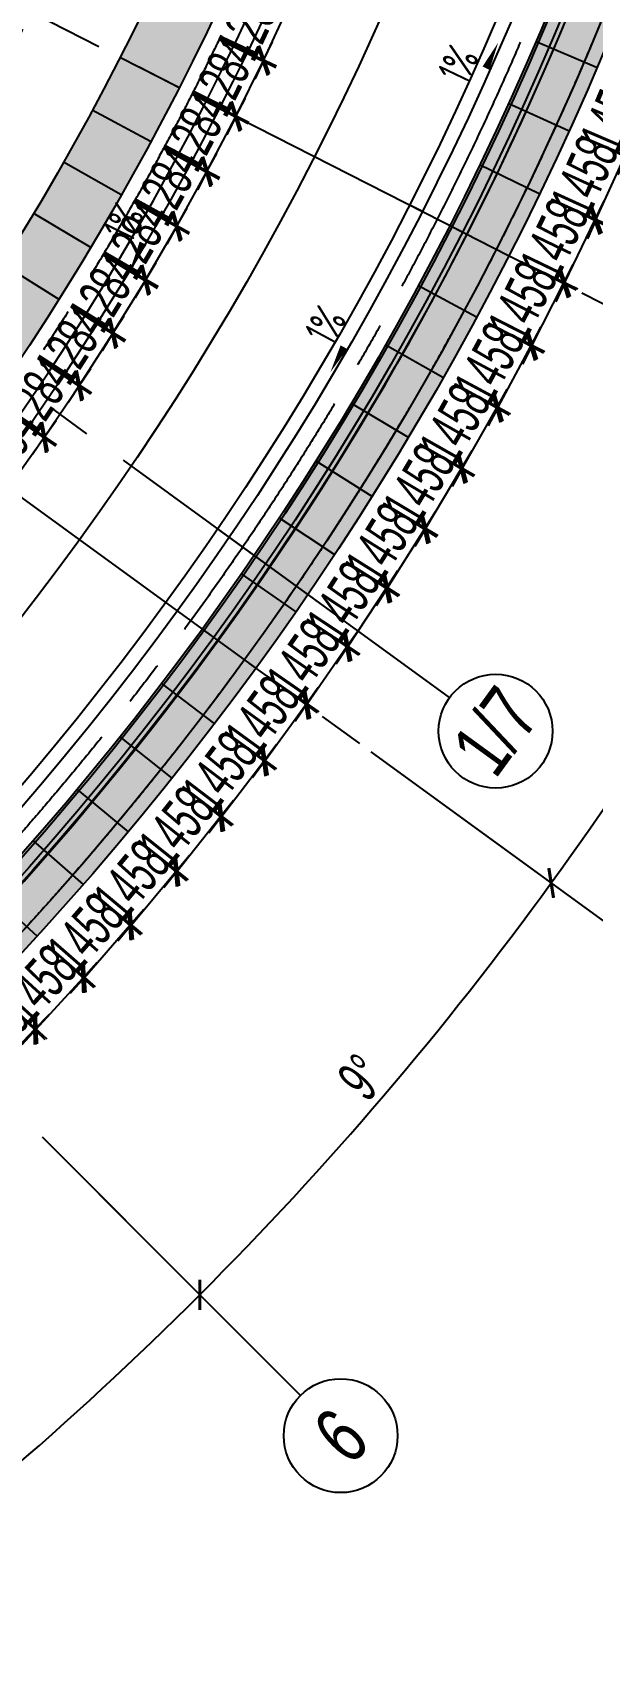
# Model space of a CAD drawing. Extents: x 104132 to 3338343, y -1228862 to 1409848.
# Drawn here: x 1808871 to 1820670, y 31216 to 65675 of the extents above; entities that cross this region are included whole.
import ezdxf
from ezdxf.enums import TextEntityAlignment as Align

# ---------------------------------------------------------------- set-up
doc = ezdxf.new("R2010")
doc.units = 0
doc.linetypes.add('CENTER', pattern=[50.8, 31.75, -6.35, 6.35, -6.35])
doc.linetypes.add('CENTER2', pattern=[28.575, 19.05, -3.175, 3.175, -3.175])
doc.layers.get('0').update_dxf_attribs({"color": 8})
doc.layers.get('Defpoints').update_dxf_attribs({"color": 8})
for name, color, linetype in [('#幕墙线-平面', 8, 'Continuous'), ('#标注', 8, 'Continuous'), ('#轴线', 8, 'CENTER2'), ('A-ROOF-DRAN', 8, 'Continuous'), ('dim', 8, 'Continuous'), ('DIM_SYMB', 8, 'Continuous'), ('DOTE', 8, 'CENTER'), ('IEL-FINE', 8, 'Continuous'), ('分水线', 8, 'Continuous'), ('女儿墙', 8, 'Continuous'), ('落水口', 8, 'Continuous')]:
    doc.layers.add(name, color=color, linetype=linetype)
doc.styles.add('JHZX', font='jrs.shx', dxfattribs={"width": 0.6, "bigfont": 'jhz.shx'})
doc.styles.add('XD2008', font='xd-hzs.shx', dxfattribs={"width": 0.7, "bigfont": 'xd-hztxt.shx'})
doc.dimstyles.new('JZBZ-300', dxfattribs={"dimscale": 300, "dimtxt": 3, "dimasz": 1.5, "dimexe": 1, "dimexo": 1, "dimgap": 0.5, "dimtad": 1, "dimdec": 0, "dimdsep": 46, "dimtxsty": 'JHZX', "dimblk1": 'ARCHTICK', "dimblk2": 'ARCHTICK', "dimsah": 1, "dimcen": 0, "dimclrd": 1, "dimclre": 1, "dimclrt": 2, "dimadec": 3, "dimazin": 2, "dimtfac": 1, "dimtdec": 0, "dimtix": 1, "dimtmove": 0, "dimatfit": 3, "dimfxl": 1, "dimtolj": 1, "dimlwd": -1, "dimlwe": -1, "dimarcsym": 1})

# ---------------------------------------------------------------- blocks, each defined once
blk = doc.blocks.new('_ARCHTICK')
at = {"color": 0, "linetype": 'ByBlock', "const_width": 0.15}
blk.add_lwpolyline([(-0.5, -0.5), (0.5, 0.5)], dxfattribs=at)
blk = doc.blocks.new('*D9')
at = {"layer": '#标注', "color": 1, "ltscale": 300, "transparency": 16777216}
for p, q in [((619551, -195429), (623087, -198965)), ((611437, -202359), (614376, -206404))]:
    blk.add_line(p, q, dxfattribs=at)
blk.add_arc((571468, -147346), 72700, 306, 315, dxfattribs=at)
at = {"layer": 'Defpoints', "color": 0, "ltscale": 300, "transparency": 16777216}
for p in [(571468, -147346), (619339, -195217), (611261, -202116), (617219, -203844)]:
    blk.add_point(p, dxfattribs=at)
at = {"layer": '#标注', "color": 1, "ltscale": 300, "transparency": 16777216, "xscale": 450, "yscale": 450, "zscale": 450}
for p, rotation in [((622875, -198753), 45.0000000000004), ((614200, -206161), 216.0000000000004)]:
    blk.add_blockref('_ARCHTICK', p, dxfattribs=dict(at, rotation=rotation))
at = {"layer": '#标注', "color": 2, "ltscale": 300, "transparency": 16777216, "insert": (618293, -202171), "char_height": 900, "attachment_point": 5, "rotation": 40.5, "style": 'JHZX'}
blk.add_mtext('\\A1;9°', dxfattribs=at)
blk = doc.blocks.new('*D10')
at = {"layer": '#标注', "color": 1, "ltscale": 300, "transparency": 16777216}
for p, q in [((626481, -187315), (630526, -190254)), ((619551, -195429), (623087, -198965))]:
    blk.add_line(p, q, dxfattribs=at)
blk.add_arc((571468, -147346), 72700, 315, 324, dxfattribs=at)
at = {"layer": 'Defpoints', "color": 0, "ltscale": 300, "transparency": 16777216}
for p in [(571468, -147346), (626238, -187139), (619339, -195217), (625494, -195992)]:
    blk.add_point(p, dxfattribs=at)
at = {"layer": '#标注', "color": 1, "ltscale": 300, "transparency": 16777216, "xscale": 450, "yscale": 450, "zscale": 450}
for p, rotation in [((630283, -190078), 53.99999999999972), ((622875, -198753), 224.9999999999996)]:
    blk.add_blockref('_ARCHTICK', p, dxfattribs=dict(at, rotation=rotation))
at = {"layer": '#标注', "color": 2, "ltscale": 300, "transparency": 16777216, "insert": (626293, -194171), "char_height": 900, "attachment_point": 5, "rotation": 49.5, "style": 'JHZX'}
blk.add_mtext('\\A1;9°', dxfattribs=at)
blk = doc.blocks.new('*D11')
at = {"layer": '#标注', "color": 1, "ltscale": 300, "transparency": 16777216}
for p, q in [((632056, -178217), (636511, -180487)), ((626481, -187315), (630526, -190254))]:
    blk.add_line(p, q, dxfattribs=at)
blk.add_arc((571468, -147346), 72700, 324, 333, dxfattribs=at)
at = {"layer": 'Defpoints', "color": 0, "ltscale": 300, "transparency": 16777216}
for p in [(571468, -147346), (631789, -178081), (632439, -186941), (626238, -187139)]:
    blk.add_point(p, dxfattribs=at)
at = {"layer": '#标注', "color": 1, "ltscale": 300, "transparency": 16777216, "xscale": 450, "yscale": 450, "zscale": 450}
for p, rotation in [((636244, -180351), 63.00000000000026), ((630283, -190078), 234.0000000000001)]:
    blk.add_blockref('_ARCHTICK', p, dxfattribs=dict(at, rotation=rotation))
at = {"layer": '#标注', "color": 2, "ltscale": 300, "transparency": 16777216, "insert": (632943, -185018), "char_height": 900, "attachment_point": 5, "rotation": 58.5, "style": 'JHZX'}
blk.add_mtext('\\A1;9°', dxfattribs=at)
blk = doc.blocks.new('*U1046')
blk.add_line((0, -20), (0, 0))
blk.add_circle((0, -24), 4)
at = {"style": 'JHZX', "width": 0.75}
blk.add_attdef('AXES', text='', height=4, dxfattribs=at).set_placement((0, -24), align=Align.MIDDLE_CENTER)
blk = doc.blocks.new('A$C49f573b4')
at = {"layer": '女儿墙'}
for radius in [63900, 63650]:
    blk.add_circle((0, 0), radius, dxfattribs=at)
blk = doc.blocks.new('*U481')
at = {"layer": '#幕墙线-平面', "ltscale": 300}
blk.add_line((63600, -63600), (65000, -63600), dxfattribs=at)
blk = doc.blocks.new('*U482')
at = {"layer": '#幕墙线-平面'}
for p, rotation in [((928159, 95313), 336.8571428572234), ((929465, 94737), 335.5714285715093), ((930757, 94133), 334.2857142857952), ((932036, 93499), 333.0000000000811), ((933301, 92837), 331.714285714367), ((934550, 92147), 330.4285714286531), ((935783, 91428), 329.1428571429393), ((937000, 90683), 327.8571428572258), ((938200, 89910), 326.5714285715116), ((939382, 89110), 325.2857142857976), ((940546, 88285), 324.0000000000834), ((941691, 87433), 322.7142857143699), ((942816, 86556), 321.4285714286563), ((943922, 85653), 320.1428571429428), ((945007, 84726), 318.857142857229), ((946072, 83775), 317.5714285715148)]:
    blk.add_blockref('*U481', p, dxfattribs=dict(at, rotation=rotation))
blk = doc.blocks.new('*U483')
at = {"layer": '#幕墙线-平面', "ltscale": 300}
blk.add_line((55800, -55800), (57200, -55800), dxfattribs=at)
blk = doc.blocks.new('*U484')
at = {"layer": '#幕墙线-平面'}
for p, rotation in [((928495, 86549), 333.0000000000632), ((929604, 85968), 331.7142857143491), ((930700, 85363), 330.4285714286349), ((931782, 84733), 329.1428571429208), ((932850, 84078), 327.857142857207)]:
    blk.add_blockref('*U483', p, dxfattribs=dict(at, rotation=rotation))
blk = doc.blocks.new('*D709')
at = {"layer": 'Defpoints', "color": 0, "ltscale": 300, "transparency": 16777216}
for p in [(962915, 11292), (964131, 10772), (962342, 9951)]:
    blk.add_point(p, dxfattribs=at)
at = {"layer": 'dim', "color": 1, "ltscale": 300, "transparency": 16777216}
for p, q in [((963191, 11174), (964407, 10654)), ((964131, 10772), (964308, 11186)), ((963558, 9431), (964131, 10772)), ((962617, 9833), (963834, 9313)), ((963558, 9431), (963381, 9017))]:
    blk.add_line(p, q, dxfattribs=at)
at = {"layer": 'dim', "color": 1, "ltscale": 300, "transparency": 16777216, "xscale": 450, "yscale": 450, "zscale": 450}
for p, rotation in [((964131, 10772), 246.857142857225), ((963558, 9431), 66.85714285722496)]:
    blk.add_blockref('_ARCHTICK', p, dxfattribs=dict(at, rotation=rotation))
at = {"layer": 'dim', "color": 2, "ltscale": 300, "transparency": 16777216, "insert": (963293, 10337), "char_height": 900, "attachment_point": 5, "rotation": 66.8571, "style": 'JHZX'}
blk.add_mtext('\\A1;1458', dxfattribs=at)
blk = doc.blocks.new('*D710')
at = {"layer": 'Defpoints', "color": 0, "ltscale": 300, "transparency": 16777216}
for p in [(962327, 9957), (963531, 9410), (961724, 8630)]:
    blk.add_point(p, dxfattribs=at)
at = {"layer": 'dim', "color": 1, "ltscale": 300, "transparency": 16777216}
for p, q in [((962600, 9833), (963804, 9286)), ((963531, 9410), (963717, 9820)), ((962928, 8082), (963531, 9410)), ((961997, 8505), (963201, 7958)), ((962928, 8082), (962742, 7673))]:
    blk.add_line(p, q, dxfattribs=at)
at = {"layer": 'dim', "color": 1, "ltscale": 300, "transparency": 16777216, "xscale": 450, "yscale": 450, "zscale": 450}
for p, rotation in [((963531, 9410), 245.5714285715098), ((962928, 8082), 65.57142857150988)]:
    blk.add_blockref('_ARCHTICK', p, dxfattribs=dict(at, rotation=rotation))
at = {"layer": 'dim', "color": 2, "ltscale": 300, "transparency": 16777216, "insert": (962683, 8994), "char_height": 900, "attachment_point": 5, "rotation": 65.5714, "style": 'JHZX'}
blk.add_mtext('\\A1;1458', dxfattribs=at)
blk = doc.blocks.new('*D711')
at = {"layer": 'Defpoints', "color": 0, "ltscale": 300, "transparency": 16777216}
for p in [(961709, 8637), (962901, 8063), (961076, 7323)]:
    blk.add_point(p, dxfattribs=at)
at = {"layer": 'dim', "color": 1, "ltscale": 300, "transparency": 16777216}
for p, q in [((961979, 8506), (963171, 7932)), ((962901, 8063), (963096, 8468)), ((962268, 6749), (962901, 8063)), ((961346, 7192), (962538, 6618)), ((962268, 6749), (962073, 6343))]:
    blk.add_line(p, q, dxfattribs=at)
at = {"layer": 'dim', "color": 1, "ltscale": 300, "transparency": 16777216, "xscale": 450, "yscale": 450, "zscale": 450}
for p, rotation in [((962901, 8063), 244.2857142857945), ((962268, 6749), 64.28571428579447)]:
    blk.add_blockref('_ARCHTICK', p, dxfattribs=dict(at, rotation=rotation))
at = {"layer": 'dim', "color": 2, "ltscale": 300, "transparency": 16777216, "insert": (962044, 7666), "char_height": 900, "attachment_point": 5, "rotation": 64.2857, "style": 'JHZX'}
blk.add_mtext('\\A1;1458', dxfattribs=at)
blk = doc.blocks.new('*D712')
at = {"layer": 'Defpoints', "color": 0, "ltscale": 300, "transparency": 16777216}
for p in [(961061, 7330), (962240, 6729), (960399, 6031)]:
    blk.add_point(p, dxfattribs=at)
at = {"layer": 'dim', "color": 1, "ltscale": 300, "transparency": 16777216}
for p, q in [((961329, 7194), (962508, 6593)), ((962240, 6729), (962445, 7130)), ((961578, 5430), (962240, 6729)), ((960667, 5894), (961845, 5294)), ((961578, 5430), (961374, 5029))]:
    blk.add_line(p, q, dxfattribs=at)
at = {"layer": 'dim', "color": 1, "ltscale": 300, "transparency": 16777216, "xscale": 450, "yscale": 450, "zscale": 450}
for p, rotation in [((962240, 6729), 243.0000000000836), ((961578, 5430), 63.00000000008355)]:
    blk.add_blockref('_ARCHTICK', p, dxfattribs=dict(at, rotation=rotation))
at = {"layer": 'dim', "color": 2, "ltscale": 300, "transparency": 16777216, "insert": (961375, 6352), "char_height": 900, "attachment_point": 5, "rotation": 63, "style": 'JHZX'}
blk.add_mtext('\\A1;1458', dxfattribs=at)
blk = doc.blocks.new('*D713')
at = {"layer": 'Defpoints', "color": 0, "ltscale": 300, "transparency": 16777216}
for p in [(960385, 6038), (961550, 5411), (959694, 4754)]:
    blk.add_point(p, dxfattribs=at)
at = {"layer": 'dim', "color": 1, "ltscale": 300, "transparency": 16777216}
for p, q in [((960649, 5896), (961814, 5269)), ((961550, 5411), (961763, 5808)), ((960859, 4127), (961550, 5411)), ((959958, 4612), (961123, 3985)), ((960859, 4127), (960646, 3731))]:
    blk.add_line(p, q, dxfattribs=at)
at = {"layer": 'dim', "color": 1, "ltscale": 300, "transparency": 16777216, "xscale": 450, "yscale": 450, "zscale": 450}
for p, rotation in [((961550, 5411), 241.7142857143686), ((960859, 4127), 61.71428571436855)]:
    blk.add_blockref('_ARCHTICK', p, dxfattribs=dict(at, rotation=rotation))
at = {"layer": 'dim', "color": 2, "ltscale": 300, "transparency": 16777216, "insert": (960676, 5054), "char_height": 900, "attachment_point": 5, "rotation": 61.7143, "style": 'JHZX'}
blk.add_mtext('\\A1;1458', dxfattribs=at)
blk = doc.blocks.new('*D714')
at = {"layer": 'Defpoints', "color": 0, "ltscale": 300, "transparency": 16777216}
for p in [(959680, 4762), (960830, 4109), (958960, 3494)]:
    blk.add_point(p, dxfattribs=at)
at = {"layer": 'dim', "color": 1, "ltscale": 300, "transparency": 16777216}
for p, q in [((959941, 4614), (961091, 3961)), ((960830, 4109), (961052, 4501)), ((960110, 2841), (960830, 4109)), ((959221, 3346), (960371, 2693)), ((960110, 2841), (959888, 2449))]:
    blk.add_line(p, q, dxfattribs=at)
at = {"layer": 'dim', "color": 1, "ltscale": 300, "transparency": 16777216, "xscale": 450, "yscale": 450, "zscale": 450}
for p, rotation in [((960830, 4109), 240.4285714286545), ((960110, 2841), 60.4285714286545)]:
    blk.add_blockref('_ARCHTICK', p, dxfattribs=dict(at, rotation=rotation))
at = {"layer": 'dim', "color": 2, "ltscale": 300, "transparency": 16777216, "insert": (959949, 3771), "char_height": 900, "attachment_point": 5, "rotation": 60.4286, "style": 'JHZX'}
blk.add_mtext('\\A1;1458', dxfattribs=at)
blk = doc.blocks.new('*D715')
at = {"layer": 'Defpoints', "color": 0, "ltscale": 300, "transparency": 16777216}
for p in [(958946, 3502), (960081, 2824), (958198, 2250)]:
    blk.add_point(p, dxfattribs=at)
at = {"layer": 'dim', "color": 1, "ltscale": 300, "transparency": 16777216}
for p, q in [((959203, 3348), (960339, 2670)), ((960081, 2824), (960312, 3210)), ((959333, 1572), (960081, 2824)), ((958455, 2096), (959591, 1418)), ((959333, 1572), (959103, 1185))]:
    blk.add_line(p, q, dxfattribs=at)
at = {"layer": 'dim', "color": 1, "ltscale": 300, "transparency": 16777216, "xscale": 450, "yscale": 450, "zscale": 450}
for p, rotation in [((960081, 2824), 239.1428571429419), ((959333, 1572), 59.14285714294191)]:
    blk.add_blockref('_ARCHTICK', p, dxfattribs=dict(at, rotation=rotation))
at = {"layer": 'dim', "color": 2, "ltscale": 300, "transparency": 16777216, "insert": (959192, 2505), "char_height": 900, "attachment_point": 5, "rotation": 59.1429, "style": 'JHZX'}
blk.add_mtext('\\A1;1458', dxfattribs=at)
blk = doc.blocks.new('*D716')
at = {"layer": 'Defpoints', "color": 0, "ltscale": 300, "transparency": 16777216}
for p in [(958184, 2259), (959304, 1555), (957408, 1024)]:
    blk.add_point(p, dxfattribs=at)
at = {"layer": 'dim', "color": 1, "ltscale": 300, "transparency": 16777216}
for p, q in [((958438, 2099), (959558, 1395)), ((959304, 1555), (959544, 1936)), ((958528, 320), (959304, 1555)), ((957662, 864), (958782, 160)), ((958528, 320), (958289, -61))]:
    blk.add_line(p, q, dxfattribs=at)
at = {"layer": 'dim', "color": 1, "ltscale": 300, "transparency": 16777216, "xscale": 450, "yscale": 450, "zscale": 450}
for p, rotation in [((959304, 1555), 237.8571428572261), ((958528, 320), 57.85714285722602)]:
    blk.add_blockref('_ARCHTICK', p, dxfattribs=dict(at, rotation=rotation))
at = {"layer": 'dim', "color": 2, "ltscale": 300, "transparency": 16777216, "insert": (958408, 1257), "char_height": 900, "attachment_point": 5, "rotation": 57.8571, "style": 'JHZX'}
blk.add_mtext('\\A1;1458', dxfattribs=at)
blk = doc.blocks.new('*D717')
at = {"layer": 'Defpoints', "color": 0, "ltscale": 300, "transparency": 16777216}
for p in [(957394, 1033), (958498, 304), (956591, -184)]:
    blk.add_point(p, dxfattribs=at)
at = {"layer": 'dim', "color": 1, "ltscale": 300, "transparency": 16777216}
for p, q in [((957645, 868), (958749, 139)), ((958498, 304), (958746, 680)), ((957695, -913), (958498, 304)), ((956841, -350), (957945, -1078)), ((957695, -913), (957447, -1289))]:
    blk.add_line(p, q, dxfattribs=at)
at = {"layer": 'dim', "color": 1, "ltscale": 300, "transparency": 16777216, "xscale": 450, "yscale": 450, "zscale": 450}
for p, rotation in [((958498, 304), 236.5714285715108), ((957695, -913), 56.57142857151079)]:
    blk.add_blockref('_ARCHTICK', p, dxfattribs=dict(at, rotation=rotation))
at = {"layer": 'dim', "color": 2, "ltscale": 300, "transparency": 16777216, "insert": (957596, 26), "char_height": 900, "attachment_point": 5, "rotation": 56.5714, "style": 'JHZX'}
blk.add_mtext('\\A1;1458', dxfattribs=at)
blk = doc.blocks.new('*D718')
at = {"layer": 'Defpoints', "color": 0, "ltscale": 300, "transparency": 16777216}
for p in [(956577, -175), (957665, -928), (955747, -1374)]:
    blk.add_point(p, dxfattribs=at)
at = {"layer": 'dim', "color": 1, "ltscale": 300, "transparency": 16777216}
for p, q in [((956824, -346), (957912, -1099)), ((957665, -928), (957921, -558)), ((956834, -2127), (957665, -928)), ((955993, -1545), (957081, -2298)), ((956834, -2127), (956578, -2497))]:
    blk.add_line(p, q, dxfattribs=at)
at = {"layer": 'dim', "color": 1, "ltscale": 300, "transparency": 16777216, "xscale": 450, "yscale": 450, "zscale": 450}
for p, rotation in [((957665, -928), 235.285714285799), ((956834, -2127), 55.28571428579898)]:
    blk.add_blockref('_ARCHTICK', p, dxfattribs=dict(at, rotation=rotation))
at = {"layer": 'dim', "color": 2, "ltscale": 300, "transparency": 16777216, "insert": (956756, -1186), "char_height": 900, "attachment_point": 5, "rotation": 55.2857, "style": 'JHZX'}
blk.add_mtext('\\A1;1458', dxfattribs=at)
blk = doc.blocks.new('*D719')
at = {"layer": 'Defpoints', "color": 0, "ltscale": 300, "transparency": 16777216}
for p in [(955734, -1364), (956804, -2142), (954876, -2544)]:
    blk.add_point(p, dxfattribs=at)
at = {"layer": 'dim', "color": 1, "ltscale": 300, "transparency": 16777216}
for p, q in [((955976, -1540), (957047, -2318)), ((956804, -2142), (957068, -1778)), ((955947, -3322), (956804, -2142)), ((955119, -2720), (956189, -3498)), ((955947, -3322), (955682, -3686))]:
    blk.add_line(p, q, dxfattribs=at)
at = {"layer": 'dim', "color": 1, "ltscale": 300, "transparency": 16777216, "xscale": 450, "yscale": 450, "zscale": 450}
for p, rotation in [((956804, -2142), 234.000000000084), ((955947, -3322), 54.00000000008398)]:
    blk.add_blockref('_ARCHTICK', p, dxfattribs=dict(at, rotation=rotation))
at = {"layer": 'dim', "color": 2, "ltscale": 300, "transparency": 16777216, "insert": (955890, -2379), "char_height": 900, "attachment_point": 5, "rotation": 54, "style": 'JHZX'}
blk.add_mtext('\\A1;1458', dxfattribs=at)
blk = doc.blocks.new('*D720')
at = {"layer": 'Defpoints', "color": 0, "ltscale": 300, "transparency": 16777216}
for p in [(954863, -2534), (955916, -3336), (953980, -3694)]:
    blk.add_point(p, dxfattribs=at)
at = {"layer": 'dim', "color": 1, "ltscale": 300, "transparency": 16777216}
for p, q in [((955102, -2716), (956155, -3517)), ((955916, -3336), (956189, -2978)), ((955032, -4496), (955916, -3336)), ((954219, -3876), (955271, -4678)), ((955032, -4496), (954760, -4854))]:
    blk.add_line(p, q, dxfattribs=at)
at = {"layer": 'dim', "color": 1, "ltscale": 300, "transparency": 16777216, "xscale": 450, "yscale": 450, "zscale": 450}
for p, rotation in [((955916, -3336), 232.7142857143686), ((955032, -4496), 52.71428571436858)]:
    blk.add_blockref('_ARCHTICK', p, dxfattribs=dict(at, rotation=rotation))
at = {"layer": 'dim', "color": 2, "ltscale": 300, "transparency": 16777216, "insert": (954997, -3552), "char_height": 900, "attachment_point": 5, "rotation": 52.7143, "style": 'JHZX'}
blk.add_mtext('\\A1;1458', dxfattribs=at)
blk = doc.blocks.new('*D721')
at = {"layer": 'Defpoints', "color": 0, "ltscale": 300, "transparency": 16777216}
for p in [(953967, -3684), (955001, -4509), (953058, -4825)]:
    blk.add_point(p, dxfattribs=at)
at = {"layer": 'dim', "color": 1, "ltscale": 300, "transparency": 16777216}
for p, q in [((954202, -3871), (955236, -4696)), ((955001, -4509), (955282, -4157)), ((954092, -5649), (955001, -4509)), ((953292, -5012), (954327, -5836)), ((954092, -5649), (953812, -6001))]:
    blk.add_line(p, q, dxfattribs=at)
at = {"layer": 'dim', "color": 1, "ltscale": 300, "transparency": 16777216, "xscale": 450, "yscale": 450, "zscale": 450}
for p, rotation in [((955001, -4509), 231.4285714286589), ((954092, -5649), 51.42857142865894)]:
    blk.add_blockref('_ARCHTICK', p, dxfattribs=dict(at, rotation=rotation))
at = {"layer": 'dim', "color": 2, "ltscale": 300, "transparency": 16777216, "insert": (954078, -4705), "char_height": 900, "attachment_point": 5, "rotation": 51.4286, "style": 'JHZX'}
blk.add_mtext('\\A1;1458', dxfattribs=at)
blk = doc.blocks.new('*D722')
at = {"layer": 'Defpoints', "color": 0, "ltscale": 300, "transparency": 16777216}
for p in [(953045, -4814), (954061, -5662), (952111, -5934)]:
    blk.add_point(p, dxfattribs=at)
at = {"layer": 'dim', "color": 1, "ltscale": 300, "transparency": 16777216}
for p, q in [((953276, -5006), (954291, -5854)), ((954061, -5662), (954349, -5316)), ((953126, -6781), (954061, -5662)), ((952341, -6126), (953356, -6974)), ((953126, -6781), (952838, -7127))]:
    blk.add_line(p, q, dxfattribs=at)
at = {"layer": 'dim', "color": 1, "ltscale": 300, "transparency": 16777216, "xscale": 450, "yscale": 450, "zscale": 450}
for p, rotation in [((954061, -5662), 230.1428571429432), ((953126, -6781), 50.14285714294321)]:
    blk.add_blockref('_ARCHTICK', p, dxfattribs=dict(at, rotation=rotation))
at = {"layer": 'dim', "color": 2, "ltscale": 300, "transparency": 16777216, "insert": (953133, -5837), "char_height": 900, "attachment_point": 5, "rotation": 50.1429, "style": 'JHZX'}
blk.add_mtext('\\A1;1458', dxfattribs=at)
blk = doc.blocks.new('*D723')
at = {"layer": 'Defpoints', "color": 0, "ltscale": 300, "transparency": 16777216}
for p in [(952098, -5923), (953094, -6793), (951139, -7021)]:
    blk.add_point(p, dxfattribs=at)
at = {"layer": 'dim', "color": 1, "ltscale": 300, "transparency": 16777216}
for p, q in [((952324, -6120), (953320, -6991)), ((953094, -6793), (953391, -6454)), ((952135, -7892), (953094, -6793)), ((951365, -7218), (952361, -8089)), ((952135, -7892), (951839, -8230))]:
    blk.add_line(p, q, dxfattribs=at)
at = {"layer": 'dim', "color": 1, "ltscale": 300, "transparency": 16777216, "xscale": 450, "yscale": 450, "zscale": 450}
for p, rotation in [((953094, -6793), 228.8571428572282), ((952135, -7892), 48.85714285722822)]:
    blk.add_blockref('_ARCHTICK', p, dxfattribs=dict(at, rotation=rotation))
at = {"layer": 'dim', "color": 2, "ltscale": 300, "transparency": 16777216, "insert": (952163, -6948), "char_height": 900, "attachment_point": 5, "rotation": 48.8571, "style": 'JHZX'}
blk.add_mtext('\\A1;1458', dxfattribs=at)
blk = doc.blocks.new('*D724')
at = {"layer": 'Defpoints', "color": 0, "ltscale": 300, "transparency": 16777216}
for p in [(951127, -7010), (952103, -7903), (950143, -8087)]:
    blk.add_point(p, dxfattribs=at)
at = {"layer": 'dim', "color": 1, "ltscale": 300, "transparency": 16777216}
for p, q in [((951348, -7212), (952325, -8105)), ((952103, -7903), (952407, -7570)), ((951119, -8979), (952103, -7903)), ((950364, -8289), (951341, -9182)), ((951119, -8979), (950816, -9311))]:
    blk.add_line(p, q, dxfattribs=at)
at = {"layer": 'dim', "color": 1, "ltscale": 300, "transparency": 16777216, "xscale": 450, "yscale": 450, "zscale": 450}
for p, rotation in [((952103, -7903), 227.5714285715158), ((951119, -8979), 47.57142857151577)]:
    blk.add_blockref('_ARCHTICK', p, dxfattribs=dict(at, rotation=rotation))
at = {"layer": 'dim', "color": 2, "ltscale": 300, "transparency": 16777216, "insert": (951168, -8036), "char_height": 900, "attachment_point": 5, "rotation": 47.5714, "style": 'JHZX'}
blk.add_mtext('\\A1;1458', dxfattribs=at)
blk = doc.blocks.new('*D725')
at = {"layer": 'Defpoints', "color": 0, "ltscale": 300, "transparency": 16777216}
for p in [(950131, -8075), (949123, -9129), (951087, -8989)]:
    blk.add_point(p, dxfattribs=at)
at = {"layer": 'dim', "color": 1, "ltscale": 300, "transparency": 16777216}
for p, q in [((950348, -8283), (951304, -9197)), ((951087, -8989), (951398, -8664)), ((950079, -10044), (951087, -8989)), ((949340, -9337), (950296, -10251)), ((950079, -10044), (949768, -10369))]:
    blk.add_line(p, q, dxfattribs=at)
at = {"layer": 'dim', "color": 1, "ltscale": 300, "transparency": 16777216, "xscale": 450, "yscale": 450, "zscale": 450}
for p, rotation in [((951087, -8989), 226.2857142858027), ((950079, -10044), 46.2857142858027)]:
    blk.add_blockref('_ARCHTICK', p, dxfattribs=dict(at, rotation=rotation))
at = {"layer": 'dim', "color": 2, "ltscale": 300, "transparency": 16777216, "insert": (950149, -9102), "char_height": 900, "attachment_point": 5, "rotation": 46.2857, "style": 'JHZX'}
blk.add_mtext('\\A1;1458', dxfattribs=at)
blk = doc.blocks.new('*D997')
at = {"layer": '#标注', "color": 1, "ltscale": 300, "transparency": 16777216}
for p, q in [((950426, 4083), (951525, 3303)), ((951280, 3477), (951541, 3844)), ((950537, 2430), (951280, 3477)), ((949683, 3036), (950782, 2256)), ((950537, 2430), (950277, 2063))]:
    blk.add_line(p, q, dxfattribs=at)
at = {"layer": 'Defpoints', "color": 0, "ltscale": 300, "transparency": 16777216}
for p in [(950181, 4257), (951280, 3477), (949438, 3210)]:
    blk.add_point(p, dxfattribs=at)
at = {"layer": '#标注', "color": 1, "ltscale": 300, "transparency": 16777216, "xscale": 450, "yscale": 450, "zscale": 450}
for p, rotation in [((951280, 3477), 234.6428571416067), ((950537, 2430), 54.64285714160674)]:
    blk.add_blockref('_ARCHTICK', p, dxfattribs=dict(at, rotation=rotation))
at = {"layer": '#标注', "color": 2, "ltscale": 300, "transparency": 16777216, "insert": (950419, 3300), "char_height": 900, "attachment_point": 5, "rotation": 54.6429, "style": 'JHZX'}
blk.add_mtext('\\A1;1284', dxfattribs=at)
blk = doc.blocks.new('*D998')
at = {"layer": '#标注', "color": 1, "ltscale": 300, "transparency": 16777216}
for p, q in [((951149, 5152), (952265, 4397)), ((952016, 4565), (952269, 4937)), ((951297, 3501), (952016, 4565)), ((950430, 4088), (951546, 3333)), ((951297, 3501), (951045, 3129))]:
    blk.add_line(p, q, dxfattribs=at)
at = {"layer": 'Defpoints', "color": 0, "ltscale": 300, "transparency": 16777216}
for p in [(950900, 5320), (952016, 4565), (950181, 4257)]:
    blk.add_point(p, dxfattribs=at)
at = {"layer": '#标注', "color": 1, "ltscale": 300, "transparency": 16777216, "xscale": 450, "yscale": 450, "zscale": 450}
for p, rotation in [((952016, 4565), 235.9285714273215), ((951297, 3501), 55.92857142732151)]:
    blk.add_blockref('_ARCHTICK', p, dxfattribs=dict(at, rotation=rotation))
at = {"layer": '#标注', "color": 2, "ltscale": 300, "transparency": 16777216, "insert": (951160, 4369), "char_height": 900, "attachment_point": 5, "rotation": 55.9286, "style": 'JHZX'}
blk.add_mtext('\\A1;1284', dxfattribs=at)
blk = doc.blocks.new('*D999')
at = {"layer": '#标注', "color": 1, "ltscale": 300, "transparency": 16777216}
for p, q in [((951847, 6236), (952980, 5507)), ((952728, 5669), (952972, 6047)), ((952033, 4590), (952728, 5669)), ((951152, 5157), (952285, 4427)), ((952033, 4590), (951789, 4212))]:
    blk.add_line(p, q, dxfattribs=at)
at = {"layer": 'Defpoints', "color": 0, "ltscale": 300, "transparency": 16777216}
for p in [(951595, 6399), (952728, 5669), (950900, 5320)]:
    blk.add_point(p, dxfattribs=at)
at = {"layer": '#标注', "color": 1, "ltscale": 300, "transparency": 16777216, "xscale": 450, "yscale": 450, "zscale": 450}
for p, rotation in [((952728, 5669), 237.2142857130357), ((952033, 4590), 57.21428571303579)]:
    blk.add_blockref('_ARCHTICK', p, dxfattribs=dict(at, rotation=rotation))
at = {"layer": '#标注', "color": 2, "ltscale": 300, "transparency": 16777216, "insert": (951876, 5454), "char_height": 900, "attachment_point": 5, "rotation": 57.2143, "style": 'JHZX'}
blk.add_mtext('\\A1;1284', dxfattribs=at)
blk = doc.blocks.new('*D1000')
at = {"layer": '#标注', "color": 1, "ltscale": 300, "transparency": 16777216}
for p, q in [((952522, 7336), (953671, 6632)), ((953415, 6789), (953650, 7173)), ((952744, 5695), (953415, 6789)), ((951851, 6242), (953000, 5538)), ((952744, 5695), (952509, 5311))]:
    blk.add_line(p, q, dxfattribs=at)
at = {"layer": 'Defpoints', "color": 0, "ltscale": 300, "transparency": 16777216}
for p in [(952266, 7493), (953415, 6789), (951595, 6399)]:
    blk.add_point(p, dxfattribs=at)
at = {"layer": '#标注', "color": 1, "ltscale": 300, "transparency": 16777216, "xscale": 450, "yscale": 450, "zscale": 450}
for p, rotation in [((953415, 6789), 238.4999999987489), ((952744, 5695), 58.49999999874887)]:
    blk.add_blockref('_ARCHTICK', p, dxfattribs=dict(at, rotation=rotation))
at = {"layer": '#标注', "color": 2, "ltscale": 300, "transparency": 16777216, "insert": (952568, 6555), "char_height": 900, "attachment_point": 5, "rotation": 58.5, "style": 'JHZX'}
blk.add_mtext('\\A1;1284', dxfattribs=at)
blk = doc.blocks.new('*D1001')
at = {"layer": '#标注', "color": 1, "ltscale": 300, "transparency": 16777216}
for p, q in [((953171, 8451), (954336, 7773)), ((954076, 7924), (954303, 8313)), ((953430, 6815), (954076, 7924)), ((952525, 7342), (953690, 6664)), ((953430, 6815), (953204, 6426))]:
    blk.add_line(p, q, dxfattribs=at)
at = {"layer": 'Defpoints', "color": 0, "ltscale": 300, "transparency": 16777216}
for p in [(952912, 8602), (954076, 7924), (952266, 7493)]:
    blk.add_point(p, dxfattribs=at)
at = {"layer": '#标注', "color": 1, "ltscale": 300, "transparency": 16777216, "xscale": 450, "yscale": 450, "zscale": 450}
for p, rotation in [((954076, 7924), 239.7857142844682), ((953430, 6815), 59.7857142844682)]:
    blk.add_blockref('_ARCHTICK', p, dxfattribs=dict(at, rotation=rotation))
at = {"layer": '#标注', "color": 2, "ltscale": 300, "transparency": 16777216, "insert": (953235, 7671), "char_height": 900, "attachment_point": 5, "rotation": 59.7857, "style": 'JHZX'}
blk.add_mtext('\\A1;1284', dxfattribs=at)
blk = doc.blocks.new('*D1002')
at = {"layer": '#标注', "color": 1, "ltscale": 300, "transparency": 16777216}
for p, q in [((953795, 9581), (954975, 8929)), ((954712, 9074), (954930, 9468)), ((954091, 7950), (954712, 9074)), ((953174, 8457), (954354, 7805)), ((954091, 7950), (953874, 7557))]:
    blk.add_line(p, q, dxfattribs=at)
at = {"layer": 'Defpoints', "color": 0, "ltscale": 300, "transparency": 16777216}
for p in [(953533, 9726), (954712, 9074), (952912, 8602)]:
    blk.add_point(p, dxfattribs=at)
at = {"layer": '#标注', "color": 1, "ltscale": 300, "transparency": 16777216, "xscale": 450, "yscale": 450, "zscale": 450}
for p, rotation in [((954712, 9074), 241.0714285701788), ((954091, 7950), 61.0714285701788)]:
    blk.add_blockref('_ARCHTICK', p, dxfattribs=dict(at, rotation=rotation))
at = {"layer": '#标注', "color": 2, "ltscale": 300, "transparency": 16777216, "insert": (953877, 8802), "char_height": 900, "attachment_point": 5, "rotation": 61.0714, "style": 'JHZX'}
blk.add_mtext('\\A1;1284', dxfattribs=at)
blk = doc.blocks.new('*D1003')
at = {"layer": '#标注', "color": 1, "ltscale": 300, "transparency": 16777216}
for p, q in [((954394, 10724), (955588, 10098)), ((955322, 10237), (955531, 10636)), ((954726, 9100), (955322, 10237)), ((953798, 9587), (954992, 8961)), ((954726, 9100), (954518, 8702))]:
    blk.add_line(p, q, dxfattribs=at)
at = {"layer": 'Defpoints', "color": 0, "ltscale": 300, "transparency": 16777216}
for p in [(954128, 10863), (955322, 10237), (953533, 9726)]:
    blk.add_point(p, dxfattribs=at)
at = {"layer": '#标注', "color": 1, "ltscale": 300, "transparency": 16777216, "xscale": 450, "yscale": 450, "zscale": 450}
for p, rotation in [((955322, 10237), 242.3571428558894), ((954726, 9100), 62.35714285588947)]:
    blk.add_blockref('_ARCHTICK', p, dxfattribs=dict(at, rotation=rotation))
at = {"layer": '#标注', "color": 2, "ltscale": 300, "transparency": 16777216, "insert": (954493, 9947), "char_height": 900, "attachment_point": 5, "rotation": 62.3571, "style": 'JHZX'}
blk.add_mtext('\\A1;1284', dxfattribs=at)
blk = doc.blocks.new('*D1004')
at = {"layer": '#标注', "color": 1, "ltscale": 300, "transparency": 16777216}
for p, q in [((954967, 11880), (956174, 11281)), ((955906, 11415), (956105, 11818)), ((955336, 10264), (955906, 11415)), ((954397, 10730), (955605, 10131)), ((955336, 10264), (955136, 9861))]:
    blk.add_line(p, q, dxfattribs=at)
at = {"layer": 'Defpoints', "color": 0, "ltscale": 300, "transparency": 16777216}
for p in [(954698, 12013), (955906, 11415), (954128, 10863)]:
    blk.add_point(p, dxfattribs=at)
at = {"layer": '#标注', "color": 1, "ltscale": 300, "transparency": 16777216, "xscale": 450, "yscale": 450, "zscale": 450}
for p, rotation in [((955906, 11415), 243.6428571416052), ((955336, 10264), 63.64285714160527)]:
    blk.add_blockref('_ARCHTICK', p, dxfattribs=dict(at, rotation=rotation))
at = {"layer": '#标注', "color": 2, "ltscale": 300, "transparency": 16777216, "insert": (955083, 11106), "char_height": 900, "attachment_point": 5, "rotation": 63.6429, "style": 'JHZX'}
blk.add_mtext('\\A1;1284', dxfattribs=at)
blk = doc.blocks.new('*D1005')
at = {"layer": '#标注', "color": 1, "ltscale": 300, "transparency": 16777216}
for p, q in [((955514, 13048), (956734, 12477)), ((956463, 12604), (956653, 13012)), ((955919, 11442), (956463, 12604)), ((954970, 11886), (956190, 11315)), ((955919, 11442), (955728, 11034))]:
    blk.add_line(p, q, dxfattribs=at)
at = {"layer": 'Defpoints', "color": 0, "ltscale": 300, "transparency": 16777216}
for p in [(955242, 13176), (956463, 12604), (954698, 12013)]:
    blk.add_point(p, dxfattribs=at)
at = {"layer": '#标注', "color": 1, "ltscale": 300, "transparency": 16777216, "xscale": 450, "yscale": 450, "zscale": 450}
for p, rotation in [((956463, 12604), 244.928571427322), ((955919, 11442), 64.92857142732196)]:
    blk.add_blockref('_ARCHTICK', p, dxfattribs=dict(at, rotation=rotation))
at = {"layer": '#标注', "color": 2, "ltscale": 300, "transparency": 16777216, "insert": (955647, 12277), "char_height": 900, "attachment_point": 5, "rotation": 64.9286, "style": 'JHZX'}
blk.add_mtext('\\A1;1284', dxfattribs=at)
blk = doc.blocks.new('轴网20240313')
at = {"layer": '#标注', "ltscale": 300}
blk.add_circle((571467.9, -147345.9), 64700, dxfattribs=at)
at = {"layer": '#轴线', "ltscale": 300}
for p, q in [((585100.3, -154291.9), (631789, -178081)), ((583845.8, -156339), (626238.3, -187139)), ((600453.4, -166056.6), (626524.2, -184998.1))]:
    blk.add_line(p, q, dxfattribs=at)
for radius in [64700, 63300, 57500, 53700]:
    blk.add_circle((571467.9, -147345.9), radius, dxfattribs=at)
at = {"layer": '#标注'}
for p, xscale, yscale, zscale, rotation, values in [((623287.5, -182644.7), 299.9999999999999, 299.9999999999999, 299.9999999999999, 53.9770310013033, {'AXES': '1/7'}), ((627856.3, -188314.5), 299.9999999999999, 299.9999999999999, 299.9999999999999, 53.99999999998766, {'AXES': '7'}), ((620753.2, -196631.2), 300, 300, 300, 44.99999999998768, {'AXES': '6'})]:
    blk.add_blockref('*U1046', p, dxfattribs=dict(at, xscale=xscale, yscale=yscale, zscale=zscale, rotation=rotation)).add_auto_attribs(values)
at = {"layer": '#标注', "ltscale": 300}
for base, p1, p2, picture, middle in [((617219.4, -203844.4), (611260.9, -202116.3), (619339, -195217), '*D9', (618293.1, -202171.2)), ((625494.5, -195991.7), (619339, -195217), (626238.3, -187139), '*D10', (626293.1, -194171.1)), ((632439.2, -186941.1), (626238.3, -187139), (631789, -178081), '*D11', (632943.2, -185018))]:
    dim = blk.add_angular_dim_3p(base=base, center=(571467.9, -147345.9), p1=p1, p2=p2, dimstyle='JZBZ-300', dxfattribs=at)
    dim.commit()
    dim.dimension.update_dxf_attribs({"geometry": picture, "text_midpoint": middle})
blk = doc.blocks.new('ERTQWE')
at = {"layer": '#标注', "ltscale": 300}
for p1, p2, distance, picture, middle in [((954697.9, 12012.9), (955241.8, 13175.5), -1347.8, '*D1005', (955647.2, 12277.3)), ((954128.1, 10862.8), (954697.9, 12012.9), -1347.8, '*D1004', (955083, 11105.9)), ((953532.5, 9725.8), (954128.1, 10862.8), -1347.8, '*D1003', (954492.7, 9947.3)), ((952911.7, 8602.4), (953532.5, 9725.8), -1347.8, '*D1002', (953876.6, 8802.4)), ((952265.8, 7493.2), (952911.7, 8602.4), -1347.8, '*D1001', (953234.9, 7671.5)), ((951595.1, 6398.8), (952265.8, 7493.2), -1347.8, '*D1000', (952568, 6555.3)), ((950900.0739, 5319.7513), (951595.1079, 6398.8238), -1347.78, '*D999', (951876.2508, 5454.3657)), ((950181, 4256.5), (950900.1, 5319.8), -1347.8, '*D998', (951160, 4369.2)), ((949438.3, 3209.7), (950181, 4256.5), -1347.8, '*D997', (950419.5, 3300.4))]:
    dim = blk.add_aligned_dim(p1=p1, p2=p2, distance=distance, dimstyle='JZBZ-300', dxfattribs=at)
    dim.commit()
    dim.dimension.update_dxf_attribs({"geometry": picture, "text_midpoint": middle})
at = {"layer": 'dim', "ltscale": 300}
for p1, p2, picture, middle in [((962341.6, 9950.6), (962914.8, 11291.7), '*D709', (963293, 10337)), ((961723.6, 8629.5), (962326.7, 9957.4), '*D710', (962683.4, 8994.5)), ((961076, 7322.6), (961708.8, 8636.6), '*D711', (962043.8, 7666)), ((960399.4, 6030.6), (961061.5, 7330.1), '*D712', (961374.5, 6352.1)), ((959693.8, 4754.1), (960384.9, 6038.3), '*D713', (960676, 5053.6)), ((958959.9, 3493.7), (959679.6, 4762.1), '*D714', (959948.5, 3771.1)), ((958197.8, 2250.1), (958945.8, 3502.1), '*D715', (959192.4, 2505.3)), ((957408, 1023.9), (958183.9, 2258.8), '*D716', (958408.1, 1256.7)), ((956590.9, -184.2), (957394.3, 1032.9), '*D717', (957596, 26.1)), ((955746.9, -1373.8), (956577.4, -174.9), '*D718', (956756.4, -1186)), ((954876.4, -2544), (955733.7, -1364.1), '*D719', (955889.9, -2379)), ((953979.9, -3694.5), (954863.4, -2534.1), '*D720', (954996.8, -3552.2)), ((953057.8, -4824.5), (953967.1, -3684.3), '*D721', (954077.7, -4705.1)), ((952110.6, -5933.6), (953045.2, -4814), '*D722', (953132.8, -5837.1)), ((951138.7, -7021.1), (952098.2, -5922.8), '*D723', (952162.9, -6947.6)), ((950142.6, -8086.6), (951126.6, -7010.1), '*D724', (951168.2, -8036.1)), ((949122.9, -9129.4), (950130.8, -8075.3), '*D725', (950149.4, -9101.9))]:
    dim = blk.add_aligned_dim(p1=p1, p2=p2, distance=-1322.9, dimstyle='JZBZ-300', dxfattribs=at)
    dim.commit()
    dim.dimension.update_dxf_attribs({"geometry": picture, "text_midpoint": middle})
blk = doc.blocks.new('QWEDSG')
at = {"layer": 'IEL-FINE', "ltscale": 300}
h = blk.add_hatch(dxfattribs=at)
h.set_pattern_fill('DOTS', color=256, scale=200)
h.set_pattern_definition([(0, (838162.48, -28168.94), (158.75, 317.5), [0, -317.5])])
edge = h.paths.add_edge_path(flags=17)
edge.add_arc((903162, 36831), 63600, 0, 360)
edge = h.paths.add_edge_path()
edge.add_arc((903162, 36831), 65000, 0, 360)
h = blk.add_hatch(dxfattribs=at)
h.set_pattern_fill('DOTS', color=256, scale=200)
h.set_pattern_definition([(0, (845962.48, -20368.94), (158.75, 317.5), [0, -317.5])])
edge = h.paths.add_edge_path(flags=17)
edge.add_arc((903162, 36831), 55800, 0, 360)
edge = h.paths.add_edge_path()
edge.add_arc((903162, 36831), 57200, 0, 360)
at = {"layer": '#幕墙线-平面'}
for radius in [65000, 64000, 63600, 57200, 55800]:
    blk.add_circle((903162, 36831), radius, dxfattribs=at)
for name in ['ERTQWE', '*U482', '*U484']:
    blk.add_blockref(name, (0, 0), dxfattribs=at)

msp = doc.modelspace()

# ---------------------------------------------------------------- linework, layer by layer
at = {"layer": 'A-ROOF-DRAN'}
for radius in [62950, 62650, 58150]:
    msp.add_circle((1760988, 90493), radius, dxfattribs=at)
for start, end in [(71.70287, 331.36515), (331.36515, 71.40574)]:
    msp.add_arc((1760988, 90493), 57850, start, end, dxfattribs=at)
at = {"layer": 'DIM_SYMB'}
for points in [[(1817998, 64027, 0, 0, 0), (1818687, 65469, 0, 160, 0), (1818428, 64928, 0, 0, 0)], [(1811641, 62136, 0, 0, 0), (1810933, 60703, 0, 160, 0), (1811199, 61241, 0, 0, 0)], [(1815909, 59928, 0, 0, 0), (1815148, 58522, 0, 160, 0), (1815433, 59050, 0, 0, 0)]]:
    msp.add_lwpolyline(points, format="xyseb", dxfattribs=at)
at = {"layer": '分水线'}
for points in [[(1812532, 64230), (1812800, 64094)], [(1817076, 61914), (1816809, 62051)]]:
    msp.add_lwpolyline(points, dxfattribs=at)
msp.add_circle((1760988, 90493), 60400, dxfattribs=at)
at = {"layer": '落水口'}
msp.add_arc((1761055, 90471), 63950, 296.9552, 117.0448, dxfattribs=at)

# ---------------------------------------------------------------- block references
at = {"layer": '#幕墙线-平面'}
msp.add_blockref('QWEDSG', (857825, 53662), dxfattribs=at)
at = {"layer": '#幕墙线-平面', "ltscale": 300}
msp.add_blockref('A$C49f573b4', (1760988, 90493), dxfattribs=at)
at = {"layer": 'DOTE'}
msp.add_blockref('轴网20240313', (1189520, 237839), dxfattribs=at)

# ---------------------------------------------------------------- texts
at = {"layer": 'DIM_SYMB', "style": 'XD2008', "width": 0.7}
for rotation, p in [(64.4366, (1818015, 64549)), (63.719, (1810957, 61225)), (61.5634, (1815191, 59043))]:
    msp.add_text('1%%%', height=700, rotation=rotation, dxfattribs=at).set_placement(p)

doc.saveas('drawing.dxf')
